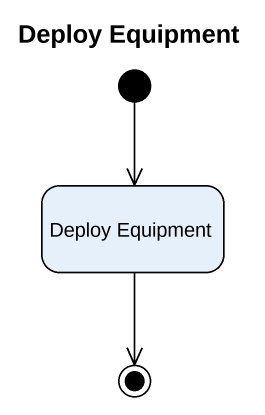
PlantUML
@startuml
title Deploy Equipment
hide empty description
state "Deploy Equipment" as Deploy_Equipment
[*] --> Deploy_Equipment
Deploy_Equipment --> [*]
@enduml
